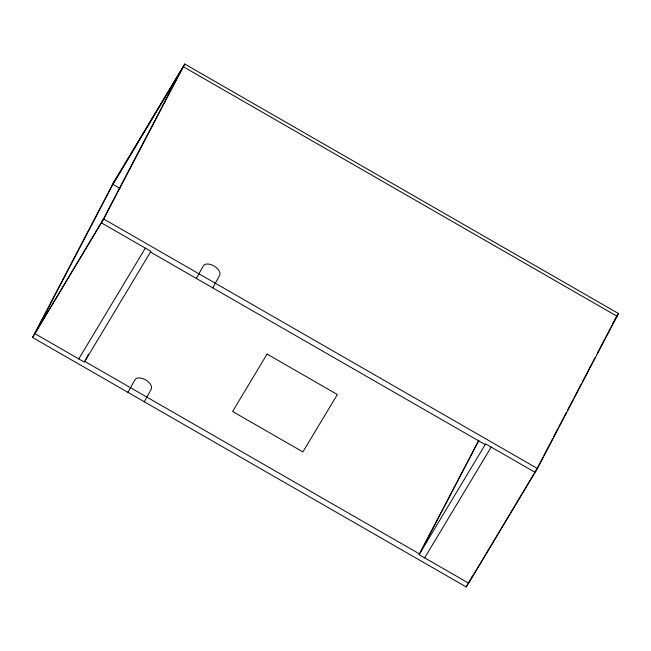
<?xml version="1.0" encoding="UTF-8"?>
<svg xmlns="http://www.w3.org/2000/svg" width="651" height="651" viewBox="0 0 651 651"><rect width="100%" height="100%" fill="white"/><g stroke="black" fill="none" stroke-linecap="round" stroke-linejoin="round"><path stroke-width="0.98" d="M32.55 337.478L113.583 182.483L184.738 64.018L618.45 313.522L537.417 468.517L466.262 586.982L32.55 337.478L103.704 219.021L184.738 64.018M36.969 329.699L114.47 181.36M178.634 75.02L101.401 222.854L150.902 251.335L84.361 362.119L34.853 333.646L103.086 219.631M88.544 354.217L84.793 361.403L419.496 553.952L478.648 440.792M128.223 391.869L127.962 392.374L134.863 379.85A9.439 5.322 31 0 1 145.515 379.826A9.439 5.322 31 0 1 151.219 389.257L144.319 401.781L144.579 401.285M196.651 277.969L196.39 278.465L203.291 265.942A9.439 5.322 31 0 1 213.935 265.925A9.439 5.322 31 0 1 219.647 275.349L212.739 287.872L212.999 287.376M420.945 551.063L478.892 440.231M466.262 586.982L468.142 583.377M469.086 581.579L470.03 579.772M471.153 578.308L472.561 575.614M542.934 457.295L535.114 472.357L485.605 443.884L419.065 554.668L468.565 583.15L536.798 469.135M543.87 455.497L552.78 438.457M553.716 436.658L557.94 428.586M558.875 426.796L566.378 412.441M567.322 410.643L572.945 399.877M573.889 398.087L581.392 383.732M582.328 381.934L594.99 357.716M597.333 353.233L604.836 338.878M605.78 337.08L609.995 329.007M610.939 327.217L611.875 325.419M112.159 185.193L180.75 71.081M112.517 185.087L183.322 66.727L617.034 316.231L612.347 324.524M78.779 358.913L145.328 248.121M424.639 557.874L491.188 447.091M614.267 320.487L618.45 313.522M612.9 323.181L613.942 321.448M112.949 184.371L119.979 188.416M103.704 219.021L537.417 468.517M150.471 252.051L485.174 444.6M267.081 354.087L232.602 411.489L302.886 451.916L337.364 394.514L267.081 354.087"/></g></svg>
